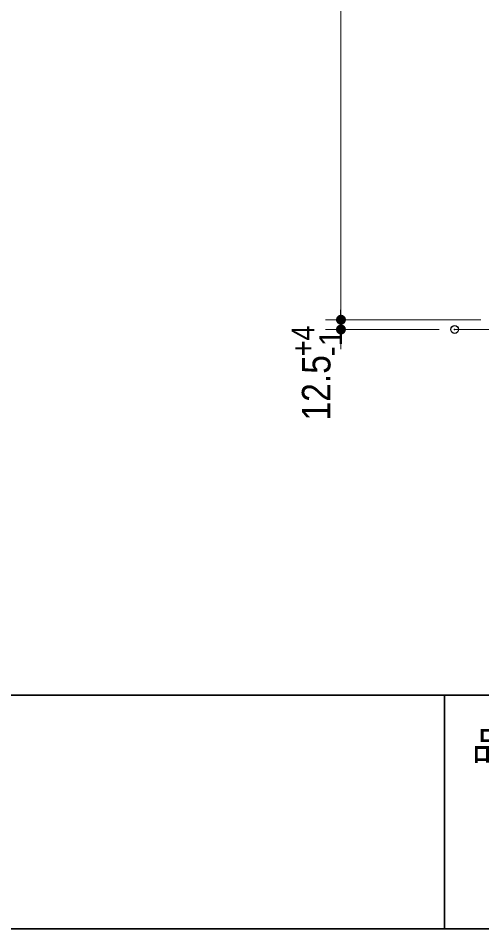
# Model space of a CAD drawing. Units: millimetres, scale not verified. Extents: x -6062 to 6062, y -3045 to 3045.
# Drawn here: x -1235 to -640, y -2770 to -1600 of the extents above; entities that cross this region are included whole.
import ezdxf
from ezdxf.enums import TextEntityAlignment as Align

# ---------------------------------------------------------------- set-up
doc = ezdxf.new("R2010")
doc.units = ezdxf.units.MM
doc.header["$LTSCALE"] = 20
doc.header["$PDMODE"] = 32
doc.header["$PDSIZE"] = 10
for name, color, linetype, lineweight in [('0-0_3一般', 7, 'Continuous', 15), ('0-2_2寸法-1', 7, 'Continuous', 15), ('0-3_0', 7, 'Continuous', 25), ('0-5_2寸法-2', 7, 'Continuous', 15), ('0-6_1図面枠', 7, 'Continuous', 15)]:
    doc.layers.add(name, color=color, linetype=linetype, lineweight=lineweight)
doc.layers.add('0-4_Defpoints', color=7, linetype='Continuous')
doc.styles.add('ＭＳ Ｐゴシック', font='')
doc.styles.get('ＭＳ Ｐゴシック').set_extended_font_data('MS PGothic')

# ---------------------------------------------------------------- blocks, each defined once
blk = doc.blocks.new('グループ-12')
at = {"layer": '0-0_3一般'}
blk.add_line((22256.5, -40000), (25349.3, -40000), dxfattribs=at)
blk = doc.blocks.new('_Dot')
at = {"layer": '0-3_0'}
blk.add_line((-10, 0), (-20, 0), dxfattribs=at)
for points in [[(0, 0), (-10, 0), (-9.92, 1.25)], [(0, 0), (-9.92, -1.25), (-10, 0)], [(0, 0), (-9.92, 1.25), (-9.69, 2.49)], [(0, 0), (-9.69, -2.49), (-9.92, -1.25)], [(0, 0), (-9.69, 2.49), (-9.3, 3.68)], [(0, 0), (-9.3, -3.68), (-9.69, -2.49)], [(0, 0), (-9.3, 3.68), (-8.76, 4.82)], [(0, 0), (-8.76, -4.82), (-9.3, -3.68)], [(0, 0), (-8.76, 4.82), (-8.09, 5.88)], [(0, 0), (-8.09, -5.88), (-8.76, -4.82)], [(0, 0), (-8.09, 5.88), (-7.29, 6.85)], [(0, 0), (-7.29, -6.85), (-8.09, -5.88)], [(0, 0), (-7.29, 6.85), (-6.37, 7.71)], [(0, 0), (-6.37, -7.71), (-7.29, -6.85)], [(0, 0), (-6.37, 7.71), (-5.36, 8.44)], [(0, 0), (-5.36, -8.44), (-6.37, -7.71)], [(0, 0), (-5.36, 8.44), (-4.26, 9.05)], [(0, 0), (-4.26, -9.05), (-5.36, -8.44)], [(0, 0), (-4.26, 9.05), (-3.09, 9.51)], [(0, 0), (-3.09, -9.51), (-4.26, -9.05)], [(0, 0), (-3.09, 9.51), (-1.87, 9.82)], [(0, 0), (-1.87, -9.82), (-3.09, -9.51)], [(0, 0), (-1.87, 9.82), (-0.63, 9.98)], [(0, 0), (-0.63, -9.98), (-1.87, -9.82)], [(0, 0), (-0.63, 9.98), (0.63, 9.98)], [(0, 0), (0.63, -9.98), (-0.63, -9.98)], [(0, 0), (0.63, 9.98), (1.87, 9.82)], [(0, 0), (1.87, 9.82), (3.09, 9.51)], [(0, 0), (3.09, 9.51), (4.26, 9.05)], [(0, 0), (4.26, 9.05), (5.36, 8.44)], [(0, 0), (5.36, 8.44), (6.37, 7.71)], [(0, 0), (6.37, 7.71), (7.29, 6.85)], [(0, 0), (7.29, 6.85), (8.09, 5.88)], [(0, 0), (8.09, 5.88), (8.76, 4.82)], [(0, 0), (8.76, 4.82), (9.3, 3.68)], [(0, 0), (9.3, 3.68), (9.69, 2.49)], [(0, 0), (9.69, 2.49), (9.92, 1.25)], [(0, 0), (9.92, 1.25), (10, 0)], [(0, 0), (1.87, -9.82), (0.63, -9.98)], [(0, 0), (3.09, -9.51), (1.87, -9.82)], [(0, 0), (4.26, -9.05), (3.09, -9.51)], [(0, 0), (5.36, -8.44), (4.26, -9.05)], [(0, 0), (6.37, -7.71), (5.36, -8.44)], [(0, 0), (7.29, -6.85), (6.37, -7.71)], [(0, 0), (8.09, -5.88), (7.29, -6.85)], [(0, 0), (8.76, -4.82), (8.09, -5.88)], [(0, 0), (9.3, -3.68), (8.76, -4.82)], [(0, 0), (9.69, -2.49), (9.3, -3.68)], [(0, 0), (9.92, -1.25), (9.69, -2.49)], [(0, 0), (10, 0), (9.92, -1.25)]]:
    blk.add_solid(points, dxfattribs=at)
blk = doc.blocks.new('グループ-16')
at = {"layer": '0-6_1図面枠', "lineweight": 35}
for p, q in [((-80000, -49400), (80000, -49400)), ((22000, -49400), (22000, -55400))]:
    blk.add_line(p, q, dxfattribs=at)
blk.add_lwpolyline([(-80000, 55400), (80000, 55400), (80000, -55400), (-80000, -55400)], close=True, dxfattribs=at)
blk = doc.blocks.new('図面枠')
at = {"layer": '0-6_1図面枠'}
blk.add_blockref('グループ-16', (0, 0), dxfattribs=at)
at = {"layer": '0-6_1図面枠', "style": 'ＭＳ Ｐゴシック'}
blk.add_text('品番', height=733.7, dxfattribs=at).set_placement((22696.5, -51284.2), align=Align.BOTTOM_LEFT)

msp = doc.modelspace()

# ---------------------------------------------------------------- linework, layer by layer
at = {"layer": '0-2_2寸法-1'}
for p, q in [((-820.54, 346.79), (-820.54, -1974.79)), ((-641.04, -1987.5), (-840.54, -1987.5))]:
    msp.add_line(p, q, dxfattribs=at)
at = {"layer": '0-4_Defpoints'}
for p in [(-820.54, -1987.5), (-820.54, -2000), (-674.67, -2000)]:
    msp.add_point(p, dxfattribs=at)
at = {"layer": '0-5_2寸法-2'}
for p, q in [((-820.54, -1974.79), (-820.54, -1962.08)), ((-641.04, -1987.5), (-840.54, -1987.5)), ((-820.54, -1987.5), (-820.54, -2000)), ((-694.67, -2000), (-840.54, -2000)), ((-820.54, -2012.71), (-820.54, -2025.42))]:
    msp.add_line(p, q, dxfattribs=at)

# ---------------------------------------------------------------- block references
at = {"layer": '0-0_3一般', "xscale": 0.05, "yscale": 0.05}
msp.add_blockref('グループ-12', (-1787.5, 0), dxfattribs=at)
at = {"layer": '0-2_2寸法-1', "xscale": 0.6356201, "yscale": 0.6356201, "rotation": 270}
msp.add_blockref('_Dot', (-820.54, -1987.5), dxfattribs=at)
at = {"layer": '0-5_2寸法-2', "xscale": 0.6356201, "yscale": 0.6356201}
for p, rotation in [((-820.54, -1987.5), 270), ((-820.54, -2000), 90)]:
    msp.add_blockref('_Dot', p, dxfattribs=dict(at, rotation=rotation))
at = {"layer": '0-6_1図面枠', "xscale": 0.05, "yscale": 0.05}
msp.add_blockref('図面枠', (-1787.5, 0), dxfattribs=at)

# ---------------------------------------------------------------- texts
at = {"layer": '0-5_2寸法-2', "style": 'ＭＳ Ｐゴシック', "width": 0.9}
for s, height, p in [('+4', 29.35, (-845.85, -2034.35)), ('12.5', 36.69, (-823.02, -2117.02))]:
    msp.add_text(s, height=height, rotation=90, dxfattribs=at).set_placement(p, align=Align.BOTTOM_LEFT)
at = {"layer": '0-5_2寸法-2', "style": 'ＭＳ Ｐゴシック'}
msp.add_text('-1', height=29.35, rotation=90, dxfattribs=at).set_placement((-810.26, -2034.35), align=Align.BOTTOM_LEFT)

doc.saveas('drawing.dxf')
